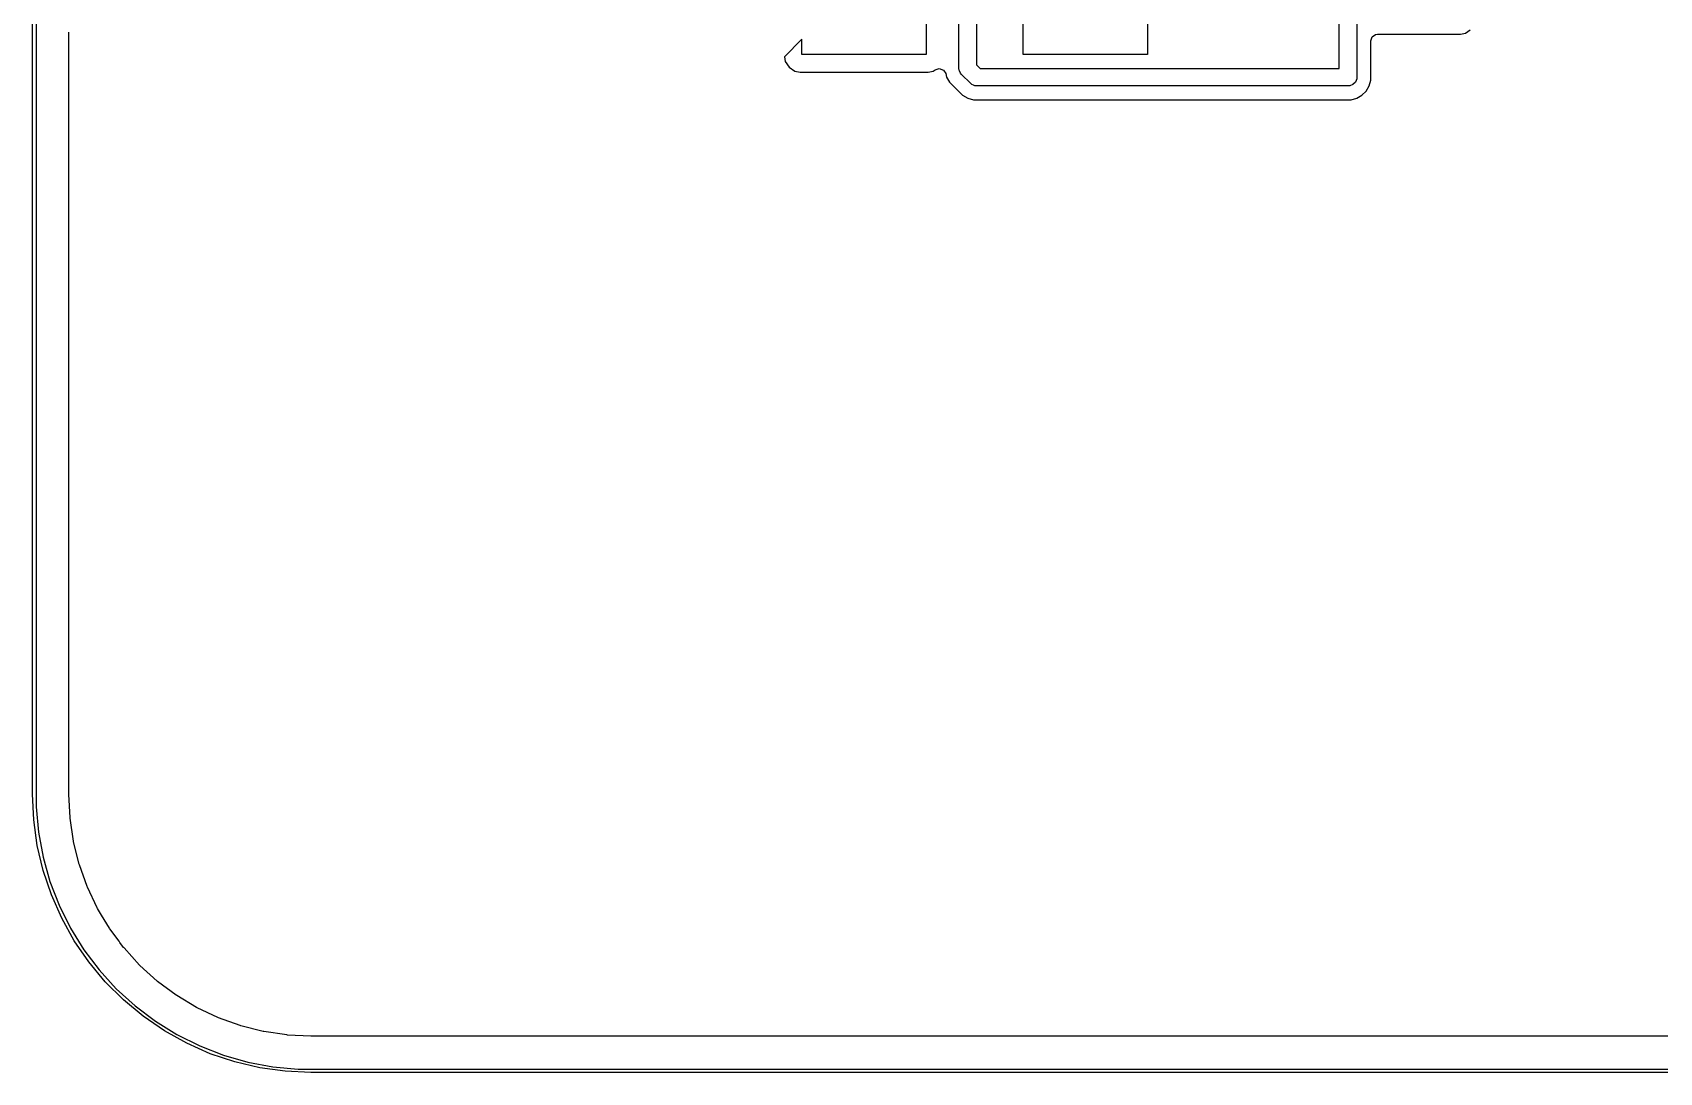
# Model space of a CAD drawing. Header units: inches. Extents: x 0.47 to 2.28, y -2.25 to -0.47.
# Drawn here: x 0.471 to 1.398, y -2.245 to -1.653 of the extents above; entities that cross this region are included whole.
import ezdxf

# ---------------------------------------------------------------- set-up
doc = ezdxf.new("R2010")
doc.units = ezdxf.units.IN
doc.header["$MEASUREMENT"] = 0
doc.layers.add('F.Cu', color=13, linetype='CONTINUOUS', true_color=0xc83434)

msp = doc.modelspace()

# ---------------------------------------------------------------- linework, layer by layer
at = {"layer": 'F.Cu', "linetype": 'CONTINUOUS'}
for p, q in [((0.47146, -2.08661), (0.47146, -0.62992)), ((0.47343, -0.62992), (0.47343, -2.08661)), ((1.21547, -1.67323), (1.21547, -0.80916)), ((1.22547, -0.80709), (1.22547, -1.67823)), ((1.00894, -1.55512), (1.00894, -1.67116)), ((0.98031, -1.56299), (0.98031, -1.66535)), ((0.99894, -1.67323), (0.99894, -1.55719)), ((1.03543, -1.66535), (1.03543, -1.56299)), ((1.1063, -1.56299), (1.1063, -1.66535)), ((0.49215, -1.78614), (0.49215, -1.65254)), ((0.90945, -1.65668), (0.8995, -1.66662)), ((0.90945, -1.66535), (0.90945, -1.65668)), ((1.23337, -1.65764), (1.23412, -1.65533)), ((1.23337, -1.67993), (1.23337, -1.65764)), ((1.23412, -1.65533), (1.23609, -1.65389)), ((1.23609, -1.65389), (1.23731, -1.6537)), ((1.23731, -1.6537), (1.28445, -1.6537)), ((1.28445, -1.6537), (1.28737, -1.65312)), ((1.28737, -1.65312), (1.28998, -1.65138)), ((1.28737, -1.65312), (1.28737, -1.65312)), ((0.8995, -1.66662), (0.90003, -1.66926)), ((0.98031, -1.66535), (0.90945, -1.66535)), ((1.1063, -1.66535), (1.03543, -1.66535)), ((0.90003, -1.66926), (0.90224, -1.67256)), ((0.90224, -1.67256), (0.90224, -1.67256)), ((0.90224, -1.67256), (0.90555, -1.67477)), ((0.90555, -1.67477), (0.90555, -1.67477)), ((0.90555, -1.67477), (0.90846, -1.67535)), ((0.90846, -1.67535), (0.9813, -1.67535)), ((0.9813, -1.67535), (0.98422, -1.67477)), ((0.98422, -1.67477), (0.9854, -1.67399)), ((0.9854, -1.67399), (0.98774, -1.67332)), ((0.98774, -1.67332), (0.99003, -1.67417)), ((0.99003, -1.67417), (0.99138, -1.67619)), ((0.99138, -1.67619), (0.9914, -1.67624)), ((0.9914, -1.67624), (0.99192, -1.67821)), ((0.99903, -1.6742), (0.99894, -1.67323)), ((0.99924, -1.67469), (0.99903, -1.6742)), ((0.99903, -1.6742), (0.99903, -1.6742)), ((0.99978, -1.67601), (0.99924, -1.67469)), ((1.0004, -1.67676), (0.99978, -1.67601)), ((0.99978, -1.67601), (0.99978, -1.67601)), ((1.00894, -1.67116), (1.01101, -1.67323)), ((1.01101, -1.67323), (1.21547, -1.67323)), ((0.99192, -1.67821), (0.99362, -1.68115)), ((0.99362, -1.68115), (1.00102, -1.68855)), ((1.0054, -1.68176), (1.0004, -1.67676)), ((1.00616, -1.68239), (1.0054, -1.68176)), ((1.00721, -1.68282), (1.00616, -1.68239)), ((1.00616, -1.68239), (1.00616, -1.68239)), ((1.00796, -1.68313), (1.00721, -1.68282)), ((1.00894, -1.68323), (1.00796, -1.68313)), ((1.00796, -1.68313), (1.00796, -1.68313)), ((1.22047, -1.68323), (1.00894, -1.68323)), ((1.22145, -1.68313), (1.22047, -1.68323)), ((1.22325, -1.68239), (1.22145, -1.68313)), ((1.22463, -1.68101), (1.22325, -1.68239)), ((1.22538, -1.6792), (1.22463, -1.68101)), ((1.22547, -1.67823), (1.22538, -1.6792)), ((1.23079, -1.68615), (1.23249, -1.68321)), ((1.23249, -1.68321), (1.23337, -1.67993)), ((1.00102, -1.68855), (1.00396, -1.69024)), ((1.00396, -1.69024), (1.00724, -1.69112)), ((1.00724, -1.69112), (1.00724, -1.69112)), ((1.00724, -1.69112), (1.22217, -1.69112)), ((1.22217, -1.69112), (1.22545, -1.69024)), ((1.22217, -1.69112), (1.22217, -1.69112)), ((1.22545, -1.69024), (1.22839, -1.68855)), ((1.22839, -1.68855), (1.23079, -1.68615)), ((0.49215, -2.08652), (0.49215, -1.78614)), ((0.47213, -2.10124), (0.47146, -2.08661)), ((0.47343, -2.08661), (0.47343, -2.09385)), ((0.49215, -2.08671), (0.49215, -2.08652)), ((0.4928, -2.09992), (0.49215, -2.08671)), ((0.47415, -2.11573), (0.47213, -2.10124)), ((0.47343, -2.09385), (0.47476, -2.10826)), ((0.49284, -2.10031), (0.4928, -2.09992)), ((0.49476, -2.1133), (0.49284, -2.10031)), ((0.47476, -2.10826), (0.47742, -2.12248)), ((0.47751, -2.12998), (0.47415, -2.11573)), ((0.49484, -2.11368), (0.49476, -2.1133)), ((0.49803, -2.12642), (0.49484, -2.11368)), ((0.47742, -2.12248), (0.48138, -2.1364)), ((0.48216, -2.14386), (0.47751, -2.12998)), ((0.49814, -2.12679), (0.49803, -2.12642)), ((0.50257, -2.13916), (0.49814, -2.12679)), ((0.48138, -2.1364), (0.48661, -2.14989)), ((0.50272, -2.13951), (0.50257, -2.13916)), ((0.50833, -2.15139), (0.50272, -2.13951)), ((0.48807, -2.15725), (0.48216, -2.14386)), ((0.48661, -2.14989), (0.49306, -2.16285)), ((0.49519, -2.17003), (0.48807, -2.15725)), ((0.50851, -2.15173), (0.50833, -2.15139)), ((0.50964, -2.15361), (0.50851, -2.15173)), ((0.5108, -2.15554), (0.50964, -2.15361)), ((0.51527, -2.16299), (0.5108, -2.15554)), ((0.49306, -2.16285), (0.50067, -2.17515)), ((0.51548, -2.16331), (0.51527, -2.16299)), ((0.5207, -2.17035), (0.51548, -2.16331)), ((0.50346, -2.18211), (0.49519, -2.17003)), ((0.50067, -2.17515), (0.50939, -2.1867)), ((0.52123, -2.17107), (0.5207, -2.17035)), ((0.5233, -2.17386), (0.52123, -2.17107)), ((0.52355, -2.17416), (0.5233, -2.17386)), ((0.53237, -2.18389), (0.52355, -2.17416)), ((0.51281, -2.19337), (0.50346, -2.18211)), ((0.53264, -2.18417), (0.53237, -2.18389)), ((0.54237, -2.19299), (0.53264, -2.18417)), ((0.50939, -2.1867), (0.51914, -2.19739)), ((0.52316, -2.20372), (0.51281, -2.19337)), ((0.54267, -2.19323), (0.54237, -2.19299)), ((0.55322, -2.20105), (0.54267, -2.19323)), ((0.51914, -2.19739), (0.52984, -2.20714)), ((0.53443, -2.21307), (0.52316, -2.20372)), ((0.55354, -2.20127), (0.55322, -2.20105)), ((0.56481, -2.20802), (0.55354, -2.20127)), ((0.52984, -2.20714), (0.54139, -2.21586)), ((0.5465, -2.22134), (0.53443, -2.21307)), ((0.56515, -2.2082), (0.56481, -2.20802)), ((0.57702, -2.21382), (0.56515, -2.2082)), ((0.57738, -2.21397), (0.57702, -2.21382)), ((0.54139, -2.21586), (0.55369, -2.22348)), ((0.55929, -2.22847), (0.5465, -2.22134)), ((0.58974, -2.21839), (0.57738, -2.21397)), ((0.59012, -2.2185), (0.58974, -2.21839)), ((0.60285, -2.2217), (0.59012, -2.2185)), ((0.60323, -2.22177), (0.60285, -2.2217)), ((0.61623, -2.2237), (0.60323, -2.22177)), ((0.55369, -2.22348), (0.56664, -2.22993)), ((0.57268, -2.23438), (0.55929, -2.22847)), ((0.56664, -2.22993), (0.58014, -2.23516)), ((0.61661, -2.22374), (0.61623, -2.2237)), ((0.62982, -2.22438), (0.61661, -2.22374)), ((0.63002, -2.22439), (0.62982, -2.22438)), ((2.12589, -2.22439), (0.63002, -2.22439)), ((0.58656, -2.23903), (0.57268, -2.23438)), ((0.58014, -2.23516), (0.59405, -2.23912)), ((0.6008, -2.24238), (0.58656, -2.23903)), ((0.59405, -2.23912), (0.60828, -2.24178)), ((0.6153, -2.2444), (0.6008, -2.24238)), ((0.60828, -2.24178), (0.62269, -2.24311)), ((0.62992, -2.24508), (0.6153, -2.2444)), ((0.62269, -2.24311), (0.62992, -2.24311)), ((0.62992, -2.24311), (2.12598, -2.24311)), ((2.12598, -2.24508), (0.62992, -2.24508))]:
    msp.add_line(p, q, dxfattribs=at)

doc.saveas('drawing.dxf')
